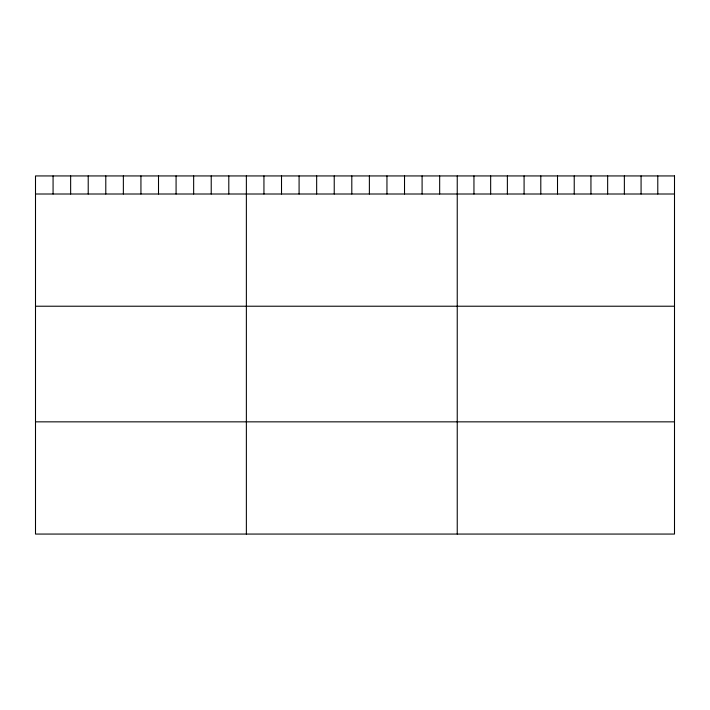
<?xml version="1.0" encoding="UTF-8"?>
<svg xmlns="http://www.w3.org/2000/svg" width="710" height="710" viewBox="0 0 710 710"><rect width="100%" height="100%" fill="white"/><g stroke="black" fill="none" stroke-linecap="round" stroke-linejoin="round"><path stroke-width="1.06" d="M35.5 194.007L674.5 194.007M35.5 306.223L674.5 306.223M35.5 421.846L674.5 421.846M657.788 175.938L657.788 194.007M641.077 175.938L641.077 194.007M624.365 175.938L624.365 194.007M607.653 175.938L607.653 194.007M590.942 175.938L590.942 194.007M574.23 175.938L574.23 194.007M557.51 175.938L557.51 194.007M540.798 175.938L540.798 194.007M524.087 175.938L524.087 194.007M507.375 175.938L507.375 194.007M490.663 175.938L490.663 194.007M473.952 175.938L473.952 194.007M457.24 175.938L457.24 534.062M439.667 175.938L439.667 194.007M422.095 175.938L422.095 194.007M404.522 175.938L404.522 194.007M386.95 175.938L386.95 194.007M369.377 175.938L369.377 194.007M351.805 175.938L351.805 194.007M334.233 175.938L334.233 194.007M316.66 175.938L316.66 194.007M299.087 175.938L299.087 194.007M281.515 175.938L281.515 194.007M263.942 175.938L263.942 194.007M246.37 175.938L246.37 534.062M228.797 175.938L228.797 194.007M211.225 175.938L211.225 194.007M193.652 175.938L193.652 194.007M176.08 175.938L176.08 194.007M158.507 175.938L158.507 194.007M140.935 175.938L140.935 194.007M123.362 175.938L123.362 194.007M105.79 175.938L105.79 194.007M88.218 175.938L88.218 194.007M70.645 175.938L70.645 194.007M53.072 175.938L53.072 194.007M674.5 175.938L35.5 175.938L35.5 534.062L674.5 534.062L674.5 175.938"/></g></svg>
